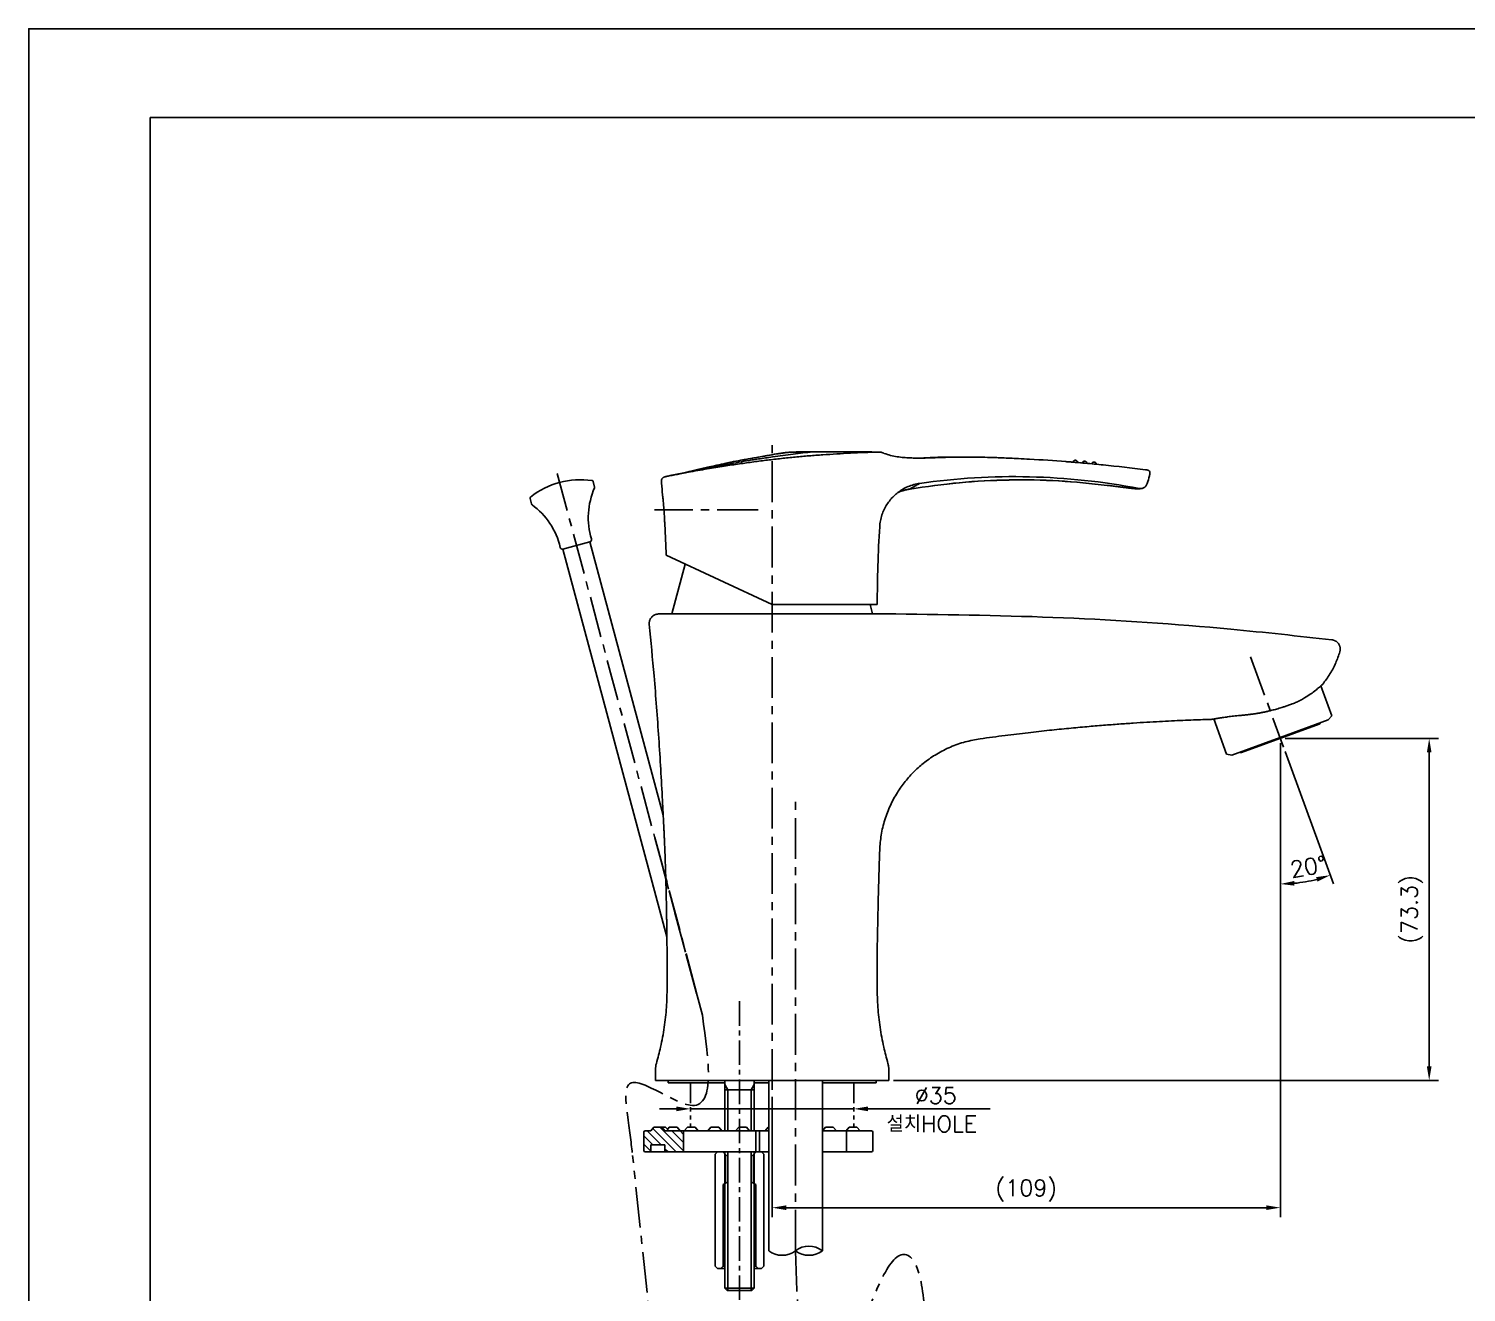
# Model space of a CAD drawing. Extents: x 6748 to 7342, y -141 to 279.
# Drawn here: x 6747.7 to 7055.7, y 8.1 to 278.9 of the extents above; entities that cross this region are included whole.
import ezdxf

# ---------------------------------------------------------------- set-up
doc = ezdxf.new("R2010")
doc.units = 0
doc.header["$LTSCALE"] = 7
doc.header["$MEASUREMENT"] = 0
for name, pattern in [('ACAD_ISO08W100', [36, 24, -3, 6, -3]), ('CENTER', [2, 1.25, -0.25, 0.25, -0.25]), ('PHANTOM', [2.5, 1.25, -0.25, 0.25, -0.25, 0.25, -0.25])]:
    doc.linetypes.add(name, pattern=pattern)
doc.layers.get('0').update_dxf_attribs({"color": 2, "linetype": 'CONTINUOUS'})
for name, color, linetype in [('center', 1, 'ACAD_ISO08W100'), ('CL', 1, 'CENTER'), ('D', 2, 'CONTINUOUS'), ('DWG', 7, 'CONTINUOUS'), ('PH', 3, 'PHANTOM'), ('TXT', 5, 'CONTINUOUS')]:
    doc.layers.add(name, color=color, linetype=linetype)
doc.styles.add('GHS', font='ROMANS.shx', dxfattribs={"bigfont": 'GHS.shx'})

msp = doc.modelspace()

# ---------------------------------------------------------------- linework, layer by layer
at = {"color": 7, "linetype": 'Continuous'}
for p, q in [((6908.926474014267, 187.915097685578), (6908.926304428866, 187.915071489878)), ((6910.074119275468, 188.0809499568778), (6910.048188417567, 188.079123237878)), ((6910.112332002168, 188.0863554682779), (6910.074110866069, 188.080949533878)), ((6893.525917462667, 184.9786076144779), (6893.525420368768, 184.9784878945778)), ((6962.120844025668, 186.6339831818779), (6962.107138682767, 186.634730710378)), ((6884.352733708268, 182.948842238778), (6884.353270198669, 182.9489550863779)), ((6936.474368106868, 180.2360242287779), (6936.482679161766, 180.2318567606779)), ((6978.744420648366, 181.0204483307779), (6978.725212347967, 181.0259393582779)), ((6985.593260756567, 180.354912086778), (6985.267765831767, 180.297640921378)), ((6985.808166922768, 180.293774064378), (6985.805090940467, 180.293231747478)), ((6884.271480138567, 166.0247192412779), (6906.953983949085, 155.447694008251)), ((6929.476968283668, 155.447693065178), (6906.953983949085, 155.4476946903799)), ((6882.621159891986, 153.4476937521983), (6906.953983949086, 153.4476937521983)), ((6906.953983949085, 153.4476937521974), (6933.451711909786, 153.4476937521983)), ((6881.948670990387, 55.72750091139824), (6881.948670990387, 53.44769375219835)), ((6931.954762182886, 55.72750092519823), (6931.954762182886, 53.44769375219835)), ((6881.948670990387, 53.44769375219835), (6906.953983949084, 53.44769375219835)), ((6884.703985533079, 52.94770456400033), (6884.703985533079, 53.44769375219835)), ((6896.792983949086, 52.94770456400011), (6884.703985533077, 52.94770456400033)), ((6896.792983949085, 53.44769375219835), (6896.792983949086, 42.64769375219998)), ((6903.114984139014, 52.9477045639976), (6906.203994139174, 52.94770456399806)), ((6906.953983949084, 53.44769375219835), (6931.954762182886, 53.44769375219835)), ((6929.203985533077, 52.94770456400033), (6917.703994139172, 52.94770456400033)), ((6929.203985533077, 52.94770456400033), (6929.203985533076, 53.44769375219835))]:
    msp.add_line(p, q, dxfattribs=at)
at = {"linetype": 'Continuous'}
msp.add_lwpolyline([(6747.661982998143, -141.0966437418256), (7341.661982998165, -141.0966437418256), (7341.661982998165, 278.9033562581817), (6747.661982998143, 278.9033562581817)], close=True, dxfattribs=at)
at = {"color": 7, "linetype": 'Continuous'}
for centre, radius, start, end in [((6942.717912410269, -164.254083158722), 351.4240677686, 85.56224363371179, 86.83471459661303), ((6942.717912410269, -164.254083158722), 351.4240677686, 82.77383563439541, 84.25273530942292), ((6958.824989246067, 40.39438631297787), 142.4973302716, 79.17260023408727, 98.18117904302068), ((6873.640904400168, 214.9530177036778), 118.5202824582, 343.5565512880091, 344.3955501079074), ((6611.528698099867, 155.4472588843779), 272.947811535, 4.949738764297877, 5.471278565002753), ((6611.528698099867, 155.4472588843779), 272.947811535, 2.220921374695667, 3.581470126202059), ((7202.321754692667, 155.4500540131779), 272.8447864193, 176.4897426763969, 180.0004957849989)]:
    msp.add_arc(centre, radius, start, end, dxfattribs=at)
for centre, start, end in [((6909.075318140069, 20.66053822907156), 232.1936983961745, 307.9200471177276), ((6914.828990254082, 13.26168405719341), 52.13682563927862, 127.8631743607214), ((6914.828990254082, 20.65768627785542), 232.1368256392786, 307.8631743607214)]:
    msp.add_arc(centre, 4.684104739649618, start, end)
for points in [[(6929.643069569668, 188.1552318402779), (6926.683324651966, 188.064900644578), (6923.728992310468, 187.930118329478), (6920.776198925468, 187.7617052498778), (6917.820481119367, 187.5684804221779), (6914.859213495168, 187.3474092915779), (6911.893400492067, 187.087626249178), (6908.926845765268, 186.7791723349779), (6905.971314308867, 186.4326161810778), (6903.011556631168, 186.055679464078), (6899.949912634266, 185.6344475305779), (6896.666592092767, 185.145181925578), (6893.041725224867, 184.5568749994778), (6888.957019198769, 183.8298670755779), (6884.357330820766, 182.9251680311778)], [(6915.610726061867, 188.2150351459778), (6911.467179170369, 187.7139173695779), (6909.248059802768, 187.4103204504778), (6907.029338330068, 187.1041252562778), (6905.519515767967, 186.8938744782778), (6904.039591342566, 186.680297560078), (6902.592409640866, 186.4590949622778), (6898.134283319268, 185.672956798578), (6894.260688356669, 184.9347167254779), (6892.219338144568, 184.531383221578)], [(6908.926303046167, 187.915080425778), (6906.170029916068, 187.453848688578), (6903.338732367268, 186.9515282696779), (6900.629983918868, 186.473586310478), (6898.033678446168, 185.9779720791779), (6895.587034245366, 185.447216755278), (6893.542489414768, 184.9828594966779)], [(6908.927271693467, 187.9099955917778), (6908.769455022767, 187.885289477878)], [(6908.983025145269, 187.9238625874779), (6908.926472138667, 187.9151068634779)], [(6909.033206225867, 187.9264573899778), (6908.926491037867, 187.9149859983778)], [(6909.034086714567, 187.9265464874778), (6908.927271693467, 187.9099955917778)], [(6909.241025956467, 187.963424439578), (6909.113306392567, 187.9439533657779), (6908.983025145269, 187.9238625874779)], [(6909.216469372167, 187.954735596078), (6909.034059911867, 187.9267202101779)], [(6909.741958183366, 188.0329088612779), (6909.570411636568, 188.0078176425778), (6909.216469372167, 187.954735596078)], [(6909.837988379469, 188.0509292834778), (6909.488347842368, 188.000243447278), (6909.241025956467, 187.963424439578)], [(6910.048407966066, 188.0766438271779), (6909.741958183366, 188.0329088612779)], [(6909.948359582569, 188.067402644078), (6909.837988379469, 188.0509292834778)], [(6909.967736974067, 188.0703671442778), (6909.948359582569, 188.067402644078)], [(6910.048200896968, 188.0789778307779), (6910.009000293868, 188.0749715179778), (6909.967927415367, 188.069197562278)], [(6910.074231911168, 188.0802636862778), (6910.048407966066, 188.0766438271779)], [(6910.074615953167, 188.0774475726779), (6910.048568497868, 188.0743756731778)], [(6910.112480787167, 188.0835625334779), (6910.074184660668, 188.0809539527778)], [(6910.112837802367, 188.0827977790779), (6910.074615953167, 188.0774475726779)], [(6910.174632673667, 188.0927511548779), (6910.112329853767, 188.086372260378)], [(6910.174948974868, 188.0877624142778), (6910.112480787167, 188.0835625334779)], [(6915.610845702266, 188.2309261072779), (6910.174637825668, 188.0926782745779)], [(6910.989669799167, 188.136383992778), (6910.174948974868, 188.0877624142778)], [(6911.438801029567, 188.1584296422778), (6910.989669799167, 188.136383992778)], [(6912.625426176367, 188.2012150582779), (6912.096619855268, 188.1848540020779), (6911.438801029567, 188.1584296422778)], [(6913.793615457568, 188.2227143357778), (6912.625426176367, 188.2012150582779)], [(6915.610769765867, 188.2215179293779), (6914.885857626567, 188.2259905409779), (6914.169109352369, 188.225540345578), (6913.793615457568, 188.2227143357778)], [(6915.610783592468, 188.221514265778), (6917.039249222466, 188.2059061666779), (6918.495650657866, 188.1928714541779), (6920.751072605267, 188.196502086278), (6923.067402384268, 188.2101338855779), (6925.444050153167, 188.2096909196779), (6927.879672615766, 188.1868475631778), (6929.643025638868, 188.154626237278)], [(6929.643202137168, 188.162300980278), (6923.189465515768, 188.217899932478), (6916.518191801867, 188.229457204278), (6915.610845702266, 188.2309261072779)], [(6929.913625797967, 188.1564423882779), (6929.850295915167, 188.1572584868778), (6929.643115006368, 188.1546338649779)], [(6930.963954626267, 187.883199715178), (6930.790861966568, 187.9562467530778), (6930.615648803167, 188.0242659757779), (6930.434840743567, 188.0811204160779), (6930.247008787967, 188.1241038562779), (6930.051859950368, 188.149644052878), (6929.913625797967, 188.1564423882779)], [(6893.254936911267, 184.9164562116779), (6893.214455892567, 184.9071428532778), (6893.153995191768, 184.8932193475779), (6893.093847541469, 184.8793521363779), (6893.034012890967, 184.8655416967778), (6892.974491130667, 184.8517884814779), (6892.915282093168, 184.838092919878), (6892.856385555368, 184.8244554184779), (6892.797801240066, 184.8108763613778), (6892.739528817868, 184.7973561109778), (6892.681567908267, 184.783895008478), (6892.623918081667, 184.770493374478), (6892.566578686567, 184.7571514690779), (6892.509548633468, 184.743869441278), (6892.452827412867, 184.7306475663778), (6892.396414526268, 184.717486113878), (6892.340309430268, 184.7043853347778), (6892.284511538467, 184.6913454618779), (6892.229020222668, 184.6783667107778), (6892.173834814567, 184.6654492798779), (6892.118954606666, 184.652593350978), (6892.064378854468, 184.6397990898778), (6892.010106779867, 184.6270666478778), (6891.987043780168, 184.621653190878)], [(6893.526324292868, 184.974552214478), (6892.080527490568, 184.6405619880778), (6891.987700152468, 184.6188572668779)], [(6893.418251903068, 184.9539544836779), (6893.397715877268, 184.9492459924778), (6893.336316340968, 184.935156715878), (6893.275229633367, 184.9211221517779), (6893.254936911267, 184.9164562116779)], [(6893.525917462667, 184.9786076144779), (6893.521452550068, 184.977586336278), (6893.459428037967, 184.963389401678), (6893.418251903068, 184.9539544836779)], [(6893.542489414768, 184.9828594966779), (6893.525324770267, 184.9789158716779)], [(6893.542596704768, 184.9782614362779), (6893.525934600767, 184.9785269758778)], [(6893.543491691066, 184.9784651959779), (6893.526324292868, 184.974552214478)], [(6908.769455022767, 187.885289477878), (6907.994899221067, 187.7601669829779), (6905.921227296468, 187.4036268135779), (6903.849846862769, 187.0358849378778), (6901.777933585367, 186.6725628124778), (6899.708097167367, 186.299351300078), (6897.645461792267, 185.891284063278), (6895.592073051167, 185.4419150463779), (6894.567114887067, 185.2106166045779), (6894.054756907867, 185.094532523778), (6893.543491517467, 184.9784659612779)], [(6941.121289560268, 186.9217962557778), (6940.368712723167, 186.8988245005779), (6939.126256466067, 186.873521287478), (6937.844164618868, 186.8712426453779), (6936.514027780667, 186.9046593817778), (6935.129649004967, 186.9924866750779), (6933.713476889568, 187.1605673684779), (6932.304662039266, 187.4432118094779), (6930.966630802567, 187.8826562825778)], [(6941.088025505766, 186.979074330278), (6939.972262659067, 186.9277274233779), (6938.905205458667, 186.8716059380778)], [(6939.474701086868, 186.8816257649779), (6941.120131331068, 186.9533194071779)], [(6941.118866424366, 186.9803830312779), (6941.088025505766, 186.979074330278)], [(6945.253899260067, 187.0990561490779), (6944.252856881168, 187.080814596378), (6943.222725846467, 187.0550331458779), (6942.170313281268, 187.0213344503778), (6941.118866424366, 186.9803830312779)], [(6941.120131331068, 186.9533194071779), (6945.354541704667, 187.061178782178)], [(6945.354427486468, 187.0613018298778), (6944.071693224766, 187.0272072924778), (6942.806031097566, 186.9834164293778), (6941.578746749067, 186.9376657968779), (6941.121289560268, 186.9217962557778)], [(6954.179418773268, 186.9938723682779), (6951.959639188667, 187.0585251718779), (6948.600307012667, 187.0991237380778), (6945.351529276569, 187.061123798978)], [(6959.738817477369, 186.757451682378), (6958.776571114168, 186.803445998478), (6955.370449192566, 186.950287963578), (6954.179418773268, 186.9938723682779)], [(6962.107139231069, 186.6347406337778), (6959.738817477369, 186.757451682378)], [(6971.526522246468, 185.9830287811778), (6970.722755549168, 186.0500743063778), (6969.909715897668, 186.1167938007777)], [(6971.418012772268, 185.9861179352777), (6971.428741566669, 186.0320420869778), (6971.455127866068, 186.1036329195776), (6971.485119001868, 186.1594676314778), (6971.514694197668, 186.2019524183777), (6971.541881510268, 186.2340976903777), (6971.566000796368, 186.2585521853778), (6971.587031153568, 186.2773622373777), (6971.605232946968, 186.2920251607777), (6971.620955456568, 186.3036149164777), (6971.634549546568, 186.3128996889777), (6971.646333153368, 186.3204322895776), (6971.656581378768, 186.3266147561778), (6971.685785471968, 186.3424785953778), (6971.709970979568, 186.3537957720778), (6971.728504388768, 186.3614338153777), (6971.743046855468, 186.3668306411778), (6971.754698596068, 186.3707895967777), (6971.764206088468, 186.3737855029779), (6971.780870336268, 186.3785406334778), (6971.794842103568, 186.3820520843778), (6971.805387830168, 186.3844214942778), (6971.816188029969, 186.3866016113777), (6971.827353420568, 186.3885967305778), (6971.836638933868, 186.3900578906778), (6971.847591667868, 186.3915525290777), (6971.855145292868, 186.3924400879778), (6971.862597965668, 186.3932019098777), (6971.870415065968, 186.3938800118779), (6971.875655330468, 186.3942654889777), (6971.882320862568, 186.3946759081778), (6971.887876955669, 186.3949497931778), (6971.892969721668, 186.3951464471777), (6971.897858874968, 186.3952863514778), (6971.902252398768, 186.3953712533778), (6971.906229552968, 186.3954148054777), (6971.909715897668, 186.3954269602777)], [(6973.007171527468, 185.8563437314779), (6971.526522246469, 185.9830287811778)], [(6971.909715897668, 186.3954269602777), (6971.913095781868, 186.3954155364777), (6971.916925183668, 186.3953749837779), (6971.921207397968, 186.3952948882777), (6971.925910012768, 186.3951646420778), (6971.931019069269, 186.3949729289777), (6971.936535723868, 186.3947071390778), (6971.942792476668, 186.3943317005778), (6971.948328794168, 186.3939337748777), (6971.955749468768, 186.3933033608778), (6971.963840637268, 186.3924888402778), (6971.971233774469, 186.3916280795777), (6971.981946272568, 186.3901822259777), (6971.992008319769, 186.3886084250778), (6972.003205193768, 186.3866089545777), (6972.015701160668, 186.3840649898777), (6972.028496352768, 186.3811132823778), (6972.041667190269, 186.3777016292777), (6972.047568105568, 186.3760481923778), (6972.054281186068, 186.3740717945777), (6972.062134433369, 186.3716292176778), (6972.071577504268, 186.3685028741777), (6972.083246576068, 186.3643481728777), (6972.098074819568, 186.3585909879778), (6972.117484610468, 186.3502150009776), (6972.143723463369, 186.3372871860777), (6972.180412976868, 186.3158114168778), (6972.233102333968, 186.2767682939777), (6972.255210968168, 186.2568590510778), (6972.280578230469, 186.2307792080778), (6972.310314385368, 186.1946273139777), (6972.342190649369, 186.1463564109777), (6972.364297608368, 186.1036467200777), (6972.385420087968, 186.0493929414777), (6972.402124932169, 185.9822217917776), (6972.409659067568, 185.9029653243776)], [(6977.909715897868, 185.3997929053778), (6974.037671181968, 185.7654563793778), (6973.007171527468, 185.8563437314779)], [(6973.425676213268, 185.8196934786777), (6973.427924811568, 185.8280808648778), (6973.452450291468, 185.8966323302777), (6973.479929854068, 185.9498819133778), (6973.506789819969, 185.9904330589777), (6973.531344685468, 186.0212312424778), (6973.553047490468, 186.0447853432777), (6973.576555444668, 186.0672072124778), (6973.613206731268, 186.0969691382777), (6973.641902234768, 186.1166018992778), (6973.664520060068, 186.1301257366777), (6973.682594778568, 186.1398137656777), (6973.709487827869, 186.1525326236776), (6973.737619835269, 186.1638242791778), (6973.757699910369, 186.1707055735778), (6973.772657442069, 186.1752228473777), (6973.784199166768, 186.1783638642778), (6973.800996963168, 186.1824117414778), (6973.816823607068, 186.1856699092777), (6973.828898728068, 186.1878000187778), (6973.842990895668, 186.1899024328777), (6973.855177505769, 186.1913913230778), (6973.866332773368, 186.1924890084777), (6973.876839331268, 186.1932926201778), (6973.886436514968, 186.1938324359778), (6973.895135235468, 186.1941620186778), (6973.902907432268, 186.1943283022777), (6973.909715897668, 186.1943746595778)], [(6973.909715897668, 186.1943746595778), (6973.916416732568, 186.1943297563778), (6973.924003981968, 186.1941704685778), (6973.932585205468, 186.1938513805778), (6973.942098959268, 186.1933248948778), (6973.952629525768, 186.1925296761779), (6973.963769835068, 186.1914442440777), (6973.976178286868, 186.1899377240777), (6973.990065055568, 186.1878764456778), (6974.002913664668, 186.1856120525777), (6974.018965723668, 186.1822931727777), (6974.038368024568, 186.1775398800778), (6974.054662398268, 186.1729041904778), (6974.077785756868, 186.1652807250778), (6974.101180044468, 186.1562636944777), (6974.126200629668, 186.1450789537778), (6974.150804765368, 186.1324113679777), (6974.176734321968, 186.1171052606778), (6974.210607631469, 186.0937043035779), (6974.235105258868, 186.0740083825776), (6974.263225045168, 186.0479722877778), (6974.297012655168, 186.0106043571777), (6974.332408959268, 185.9614525053778), (6974.357130450469, 185.9175790905776), (6974.381379509668, 185.8603066851776), (6974.400988175168, 185.7873883648776), (6974.408289577368, 185.7320789790776)], [(6975.909715897768, 186.0109012361777), (6975.901917438468, 186.0108520081778), (6975.891859191268, 186.0106245507777), (6975.880988157368, 186.0101462340776), (6975.869751966468, 186.0093909785778), (6975.858237082768, 186.0083407696777), (6975.846403604068, 186.0069697326778), (6975.834278703768, 186.0052574371778), (6975.821926972269, 186.0031917663778), (6975.809335804868, 186.0007501350779), (6975.796523985068, 185.9979145448779), (6975.783484993568, 185.9946607788777), (6975.770211528368, 185.9909617470778), (6975.756697803969, 185.9867877241777), (6975.742939960768, 185.9821062545777), (6975.728942870468, 185.9768845535777), (6975.714732486968, 185.9710956105778), (6975.700340032668, 185.9647140940779), (6975.685798727768, 185.9577153173777), (6975.671143882468, 185.9500752930778), (6975.656410232768, 185.9417691713777), (6975.641627898868, 185.9327680353776), (6975.626829312268, 185.9230418002778), (6975.612050686068, 185.9125598711778), (6975.597332311968, 185.9012912110777), (6975.582718872768, 185.8892044155778), (6975.568259924168, 185.8762679359777), (6975.554016306768, 185.8624563670778), (6975.540055860368, 185.8477553057778), (6975.526441429468, 185.8321628098777), (6975.513236721568, 185.8156824456778), (6975.500507421668, 185.7983219420778), (6975.488320993668, 185.7800930154776), (6975.476744587768, 185.7610077384777), (6975.465849151668, 185.7410843711777), (6975.455708496868, 185.7203467377778), (6975.446398453668, 185.6988231237779), (6975.437992481968, 185.6765472798777), (6975.430554293668, 185.6535600633777), (6975.426452902469, 185.6389590273777)], [(6976.408436476968, 185.5463944342778), (6976.406190320668, 185.5698658599777), (6976.402749777568, 185.5937611561778), (6976.398232355268, 185.6171659278777), (6976.392694304268, 185.6400293076777), (6976.386191628668, 185.6623047158778), (6976.378780038468, 185.6839498528777), (6976.370514907768, 185.7049266816778), (6976.361454587768, 185.7252021317777), (6976.351665478768, 185.7447494390779), (6976.341212433768, 185.7635483134777), (6976.330158546968, 185.7815812892777), (6976.318565198168, 185.7988339020778), (6976.306491893968, 185.8152950312779), (6976.293996300468, 185.8309568307777), (6976.281134276968, 185.8458146547778), (6976.267959870868, 185.8598670182778), (6976.254521292069, 185.8731203189777), (6976.240865082268, 185.8855937478777), (6976.227037384068, 185.8973116750778), (6976.213080471168, 185.9082985965777), (6976.199032912468, 185.9185789562778), (6976.184929798268, 185.9281770637776), (6976.170802955668, 185.9371170211778), (6976.156681789768, 185.9454222962777), (6976.142597707169, 185.9531135688778), (6976.128581470768, 185.9602109826778), (6976.114661892668, 185.9667350351779), (6976.100865928368, 185.9727065458778), (6976.087218776668, 185.9781466220777), (6976.073739860768, 185.9830780666778), (6976.060436010968, 185.9875269178779), (6976.047310641468, 185.9915181982778), (6976.034365609668, 185.9950752932778), (6976.021601411968, 185.9982200124778), (6976.009017647668, 186.0009725899777), (6975.996621293968, 186.0033503341776), (6975.984425997368, 186.0053689109777), (6975.972428613069, 186.0070463223778), (6975.960723375868, 186.0083892513778), (6975.949328941968, 186.0094185887779), (6975.938185794668, 186.0101604454778), (6975.927393456768, 186.0106303732778), (6975.917398602868, 186.0108534930778), (6975.909715897668, 186.0109012409778)], [(6883.210657301467, 181.993285427178), (6883.207256259268, 181.8737434532778)], [(6883.207256259268, 181.8737434532778), (6883.207288769868, 181.867163580078), (6883.207368424369, 181.8578086752779)], [(6883.207368424369, 181.8578086752779), (6883.207946899568, 181.8248881810779)], [(6883.207946899568, 181.8248881810779), (6883.209105323166, 181.7880174319779)], [(6883.209105323166, 181.7880174319779), (6883.210573932966, 181.7545745454778)], [(6883.210573932966, 181.7545745454778), (6883.211642241268, 181.7342236979779)], [(6884.098232665968, 182.869600799878), (6883.918505781468, 182.8225745236779), (6883.746863914867, 182.7620461233779), (6883.583877726166, 182.677747821478), (6883.436412550068, 182.5602510546779), (6883.323494172669, 182.410875388778), (6883.251454558266, 182.2371820670779), (6883.215960855468, 182.054357262978), (6883.210657301467, 181.993285427178)], [(6883.211642241268, 181.7342236979779), (6883.214308921667, 181.6908058656778)], [(6884.161510791268, 182.9070201866779), (6884.148128726368, 182.9038769566779), (6884.109186464867, 182.894494373778), (6884.071903609068, 182.885139300778), (6884.036190316067, 182.875783106378), (6884.001439870069, 182.8662553049779)], [(6884.288655022067, 182.9109519328778), (6884.098232665968, 182.869600799878)], [(6884.352547698468, 182.9488405969779), (6884.339754746667, 182.9461541925779), (6884.281177339467, 182.933716285378), (6884.232664429367, 182.9231556898779), (6884.189012795167, 182.9133644351779), (6884.161510791268, 182.9070201866779)], [(6884.288562986268, 182.9109387038778), (6884.291869830969, 182.9230815795778), (6884.304648091266, 182.9334796608779), (6884.326864241167, 182.9423825708778), (6884.352726122767, 182.9488785578779)], [(6884.357330820766, 182.9251680311778), (6884.288680444267, 182.9109527670779)], [(6884.401430585566, 182.9590492667779), (6884.353270199767, 182.9489550810778)], [(6892.231098886667, 184.4724639049779), (6892.257690223468, 184.4772972014779), (6892.179686655068, 184.463251933678), (6891.929952398167, 184.418297298878), (6891.546877590367, 184.3491111110778), (6891.069369968368, 184.2623011465779), (6890.522799925368, 184.1620344127779), (6889.921734312668, 184.0505606977778), (6889.276451069268, 183.929392358578), (6888.597784195067, 183.8002144560779), (6887.894445219067, 183.664393852178), (6887.172693406167, 183.5229030648778), (6886.433580383967, 183.3757461747779), (6885.680336754266, 183.2233808324778), (6884.915937765368, 183.0662504565779), (6884.401430585566, 182.9590492667779)], [(6888.223636267668, 183.727971612078), (6888.216324589967, 183.7262477360779)], [(6891.938214781067, 184.610186417378), (6891.902469821866, 184.6017876531779), (6891.849102594569, 184.5892412127779), (6891.796034581967, 184.5767568603779), (6891.743264540667, 184.564334618378), (6891.690791205368, 184.5519744972779), (6891.638613290567, 184.5396764963779), (6891.586729490969, 184.5274406038778), (6891.535138483067, 184.5152667976778), (6891.483838925668, 184.5031550453779), (6891.432829461367, 184.4911053045779), (6891.382108717468, 184.479117523778), (6891.331675306667, 184.467191642278), (6891.281527828566, 184.4553275905779), (6891.231664870166, 184.4435252910779), (6891.182085007068, 184.431784657878), (6891.132786804567, 184.420105597878), (6891.083768818468, 184.4084880102779), (6891.035029595968, 184.396931787578), (6890.986567676769, 184.385436815678), (6890.938381593968, 184.3740029740778), (6890.890469874867, 184.3626301365779), (6890.842831041969, 184.3513181710779), (6890.795463614267, 184.3400669405779), (6890.748366107468, 184.3288763028778), (6890.701537035568, 184.3177461112779), (6890.654974911467, 184.3066762148779), (6890.608678246967, 184.2956664583779), (6890.562645324167, 184.2847166243779), (6890.516874390068, 184.2738264707779), (6890.471363837466, 184.2629957841779), (6890.426112062468, 184.2522243485779), (6890.381117464366, 184.241511945978), (6890.336378447369, 184.2308583561779), (6890.291893420667, 184.2202633570779), (6890.247660799868, 184.2097267254779), (6890.203679007368, 184.1992482366778), (6890.159946473667, 184.1888276654778), (6890.116461637567, 184.1784647857779), (6890.073222947666, 184.1681593710779), (6890.030228862867, 184.1579111951779), (6889.987477853368, 184.1477200318778), (6889.944968401268, 184.1375856553778), (6889.902699001967, 184.127507840978), (6889.860668164568, 184.1174863647778), (6889.818874413067, 184.1075210044779), (6889.777316287166, 184.0976115391778), (6889.735994276466, 184.087758211078), (6889.694916791167, 184.0779631490778), (6889.654094153767, 184.068228935878), (6889.613536539068, 184.0585581168779), (6889.573253972068, 184.0489531988779), (6889.533256326466, 184.039416649778), (6889.493553322666, 184.0299508976778), (6889.454154526567, 184.020558330678), (6889.415069348067, 184.0112412956779), (6889.376307039768, 184.0020020983778), (6889.337876695968, 183.992843002478), (6889.299787220966, 183.9837662220779), (6889.262046154467, 183.9747736324779), (6889.224661332267, 183.965867154178), (6889.187641025167, 183.9570488044779), (6889.150993345166, 183.948320558878), (6889.114726245868, 183.9396843514779), (6889.078847522668, 183.9311420740779), (6889.043364812568, 183.9226955769778), (6889.008285595367, 183.9143466683778), (6888.973617193466, 183.906097114978), (6888.939366773068, 183.8979486414779), (6888.905541344767, 183.8899029313778), (6888.872147764868, 183.8819616266779), (6888.839192594866, 183.874126294778), (6888.806680928167, 183.8663981492779), (6888.774617014368, 183.8587781992779), (6888.743004981868, 183.851267420578), (6888.711848846669, 183.843866758078), (6888.681152513966, 183.8365771264779), (6888.650919779767, 183.8293994101779), (6888.621154333167, 183.822334464178), (6888.591859757768, 183.8153831143778), (6888.563039533868, 183.8085461580778), (6888.534697040567, 183.8018243647779), (6888.506833796767, 183.7952180590779), (6888.479439556569, 183.7887247738778), (6888.452499427868, 183.7823409412778), (6888.425998697468, 183.776063037078), (6888.399922844167, 183.7698875839779), (6888.374257537568, 183.7638111516779), (6888.348988637067, 183.7578303561778), (6888.324102190868, 183.751941860378), (6888.299584435267, 183.7461423732778), (6888.275421793968, 183.7404286505779), (6888.251600877868, 183.7347974939779), (6888.228108484766, 183.7292457520779), (6888.223587699666, 183.7281775996779)], [(6888.644629568967, 183.8274611733779), (6888.223636267668, 183.727971612078)], [(6891.938860769066, 184.6074270819778), (6890.679463161768, 184.3106080761778), (6889.376747353867, 184.001210349778), (6888.644629568967, 183.8274611733779)], [(6892.219338144568, 184.531383221578), (6891.673364879168, 184.421425382278), (6889.561749354068, 183.986620032878)], [(6936.473864152666, 180.2358987969779), (6947.106901856768, 181.5942058642778), (6957.738446869566, 182.1710623318778), (6968.300590009067, 181.9768275314779), (6978.725266028368, 181.026011793378)], [(6936.482732897967, 180.2318651138779), (6947.018341357268, 181.5810061880778), (6957.762470225468, 182.166949718278), (6968.426623261867, 181.9658622390779), (6978.724911866567, 181.0229458233779)], [(6987.792711636967, 183.0717034876778), (6987.855185512767, 183.3187525797779), (6987.893799260667, 183.542710118178), (6987.901716762467, 183.750281148678), (6987.862864421167, 183.9452956265778), (6987.757464270769, 184.1042616214778), (6987.592390908768, 184.2159747480779), (6987.397444530267, 184.2891741125778), (6987.175225882866, 184.3404263815779), (6986.922244787466, 184.3787651589779)], [(6883.214308921667, 181.6908058656778), (6883.215455001867, 181.674160119978), (6883.232911161066, 181.472050494078)], [(6883.458624440066, 178.997693750678), (6883.466120662667, 178.9350862333778), (6883.488018095567, 178.7494994849779), (6883.522429299067, 178.449170956878), (6883.566791258768, 178.0445168495779), (6883.617586726467, 177.552974038778), (6883.671482246568, 176.991256455478), (6883.724936683767, 176.3819709513779), (6883.775052684067, 175.747693750678)], [(6929.988879413967, 172.155583276778), (6930.146380750867, 173.4125878809779), (6930.474431037267, 174.6789074309778), (6930.959041341467, 175.8792739611778), (6931.558903980668, 176.9517864421779), (6932.241806420067, 177.8894422756779), (6933.012223880468, 178.725785982478), (6933.890623369668, 179.483086643378), (6934.877353271469, 180.1493607652779)], [(6933.906579118068, 179.496856763578), (6934.348928953367, 179.677775139778), (6934.895116346567, 179.866179679378)], [(6933.907023296469, 179.4958480202778), (6933.945845485267, 179.5127528061779), (6934.798064727466, 179.8322271215778), (6934.958842919467, 179.8824954875778)], [(6934.877353271469, 180.1493607652779), (6934.910286380767, 180.168764472278), (6936.067606252468, 180.7504162537779), (6937.304707347667, 181.1815678289778), (6938.547073013869, 181.441560984878)], [(6934.895116346567, 179.866179679378), (6934.954900815167, 179.8846693622778)], [(6934.954900815167, 179.8846693622778), (6935.376969188467, 180.0042576805778), (6936.475008873268, 180.2361020977779)], [(6934.958842919467, 179.8824954875778), (6935.718170300167, 180.083200498878), (6936.482527335766, 180.232043982178)], [(6936.473864152666, 180.2358987969779), (6937.620987109068, 180.905925802878), (6938.314765552067, 181.3076313866778), (6938.547078124468, 181.441525437078)], [(6978.724911866567, 181.0229458233779), (6978.744438546367, 181.0204460098779)], [(6978.725266028368, 181.026011793378), (6978.744829686569, 181.0235070510779)], [(6978.744428843866, 181.0204425241778), (6978.959975896268, 180.9928463873779)], [(6978.744829686569, 181.0235070510779), (6980.176712568368, 180.8410621097779), (6981.512261022367, 180.6735072549778), (6982.697888547066, 180.5292170185779), (6983.694609411167, 180.4147390259778), (6984.470132948666, 180.335546796278), (6985.000233409567, 180.2956721325778), (6985.267765831767, 180.297640921378)], [(6978.959975896268, 180.9928463873779), (6979.158835453168, 180.9674139197779), (6979.740444393267, 180.8932116693778), (6980.297787967468, 180.822426610578), (6980.828839516368, 180.755381786878), (6981.331881325667, 180.692359806278), (6981.805612962266, 180.633582187878), (6982.249212788868, 180.5792029309779), (6982.662133917466, 180.529332617478), (6983.044077130867, 180.4840420151778), (6983.395103057367, 180.4433490648779), (6983.715538035568, 180.407229140878), (6984.006130189168, 180.375587247178), (6984.267931018468, 180.3482884209778), (6984.502230744168, 180.3251758064779), (6984.710543302667, 180.3060779722779), (6984.894739289967, 180.2907899190778), (6985.005330470368, 180.2826021386778)], [(6985.005330470368, 180.2826021386778), (6985.057445730768, 180.2790774776778), (6985.202490565766, 180.2707325746779), (6985.335038372567, 180.2657269432779)], [(6985.406253565568, 180.2777111194779), (6985.267744580468, 180.297528171278)], [(6985.335038372567, 180.2657269432779), (6985.460622815367, 180.2645182997779), (6985.545445555667, 180.2664932047779)], [(6985.545327279767, 180.270944295578), (6985.406253565568, 180.2777111194779)], [(6985.805091820567, 180.2932267269779), (6985.685004831567, 180.277195252378), (6985.545327279767, 180.270944295578)], [(6985.545445555667, 180.2664932047779), (6985.591548746367, 180.2687662708778), (6985.752116377868, 180.2847927660779)], [(6985.593259414766, 180.354905071078), (6985.907451977669, 180.3285524993779), (6986.131856070769, 180.350352385478)], [(6985.752116377868, 180.2847927660779), (6985.808165478068, 180.293782208878)], [(6986.131856070769, 180.350352385478), (6986.219817464268, 180.3683668483778), (6986.516854890567, 180.472453886178), (6986.785692136268, 180.6362784583779), (6987.014579736467, 180.852799022778), (6987.193277334666, 181.112513731378), (6987.313680331768, 181.4036118907778)], [(6883.775052684067, 175.747693750678), (6883.820232540666, 175.1026955829778), (6883.857871940966, 174.4878890713779), (6883.887655253769, 173.9257474749778), (6883.909849516668, 173.439529908978), (6883.925588842668, 173.0406347136778), (6883.936003601767, 172.7393085727778), (6883.941763170867, 172.5545084171778), (6883.943437959267, 172.497693750678)], [(6882.621159891986, 153.4476937521983), (6882.489508231686, 153.4433557078983), (6882.358319242587, 153.4303460693982), (6882.220300954586, 153.4071074249982), (6882.068286508386, 153.3697532508982), (6881.900834669987, 153.3134650466982), (6881.726629548386, 153.2364849869982), (6881.552184016687, 153.1380300309984), (6881.381861568587, 153.0174309517984), (6881.221233198587, 152.8760259483984), (6881.075378135386, 152.7167421032982), (6880.948346624386, 152.5438798945984), (6880.842762318986, 152.3627019125984), (6880.759647112986, 152.1789415225983), (6880.698125735987, 151.9971595247982), (6880.656555194287, 151.8222926396984), (6880.632745619587, 151.6627014697983), (6880.622420988387, 151.5190072032983), (6880.622137994686, 151.3846287879983), (6880.630747236386, 151.2518705776984)], [(6880.630654616486, 151.2529058724983), (6881.644023517986, 140.1565389266984), (6882.653849423386, 126.8335174620984), (6883.439638685386, 113.4925106153983), (6883.487603658887, 112.5367600345983)], [(7026.904347410486, 147.9110157992982), (7005.202168460786, 150.1886802726983), (6969.361726501186, 152.6326206006984), (6933.451711909786, 153.4476937521983)], [(7028.586247586087, 145.3584732389982), (7028.619908045386, 145.4883158534983), (7028.645266449286, 145.6232312277982), (7028.661756653786, 145.7650395247983), (7028.668140032586, 145.9152399045984), (7028.662528086286, 146.0750379125984), (7028.642385445486, 146.2450763238983), (7028.604232084286, 146.4266359713984), (7028.544193857387, 146.6181872663983), (7028.460002098386, 146.8134313624982), (7028.351990578486, 147.0042213298984), (7028.222974740686, 147.1829944558983), (7028.078077848786, 147.3434938842984), (7027.924165795486, 147.4814179729983), (7027.768580383387, 147.5950470038983), (7027.615955378586, 147.6861533311983), (7027.466567952986, 147.7587168852983), (7027.321056862987, 147.8154219000983), (7027.179351231486, 147.8585588594983), (7027.040820670187, 147.8899651607983), (7026.904237909186, 147.9110084701983)], [(7024.926404297887, 138.4083574153983), (7026.471624279387, 140.5939594759984), (7027.712784090986, 142.9700354271981), (7028.586696103386, 145.3599997294982)], [(7021.044290057786, 135.4455928980974), (7022.352434255086, 136.3070285729974), (7023.424111650887, 137.1096180979973), (7024.241749376087, 137.7889139840973), (7024.753159130686, 138.2468928086973), (7024.926404297887, 138.4083574153974)], [(7021.044290057786, 135.4455928980974), (7020.170034747087, 134.9592881988974), (7019.277326894987, 134.5395039176974), (7018.407048006286, 134.1811294065974), (7017.597678717886, 133.8808459199973), (7016.861770097086, 133.6295987644974), (7016.193716857287, 133.4164098719973), (7015.584038045386, 133.2327564594974), (7015.025179368487, 133.0728108246974), (7014.514920178986, 132.9334152658973), (7014.050009503287, 132.8118798810974), (7013.626174342687, 132.7056659387974), (7013.239540161986, 132.6126697769973), (7012.888072206886, 132.5314850855974), (7012.570179527486, 132.4608936656973), (7012.284368354986, 132.3998304943974), (7012.028549550986, 132.3471504118974), (7011.798186435087, 132.3014059908974), (7011.583963042686, 132.2604088643974), (7011.380612472486, 132.2229046362974), (7011.182526616886, 132.1876158942973), (7010.987002631687, 132.1539199078974), (7010.790874005286, 132.1214789118974), (7010.594136203987, 132.0907667377974), (7010.387456297087, 132.0609580390974), (7010.187365317086, 132.0341397588974), (7009.986463251386, 132.0082567930974), (7009.771952005286, 131.9809781141973), (7009.532389268386, 131.9507714554974), (7009.269338880486, 131.9180004165974), (7008.983596833186, 131.8830049783974), (7008.677531249186, 131.8464089239974), (7008.353716873987, 131.8089613723973), (7008.012847269886, 131.7713220088974), (7007.649908018487, 131.7337536147974), (7007.257044094586, 131.6967605301974)], [(6951.519423629086, 126.6856931109983), (6956.864297467687, 127.4001494784984), (6961.797514686587, 128.0022528432983), (6966.347061599887, 128.5089448385984), (6970.539277855387, 128.9347094294983), (6974.400903601287, 129.2920939712983), (6977.962170425886, 129.5921676873982), (6981.260913865186, 129.8449071183982), (6984.336216145486, 130.0587239131983), (6987.227644290986, 130.2405929035983), (6989.960233718986, 130.3954224136983), (6992.546685154486, 130.5267256946981), (6994.981634471686, 130.6367996615982), (6997.231767990386, 130.7268420924984), (6999.258278558586, 130.7983953579983), (7001.071271755286, 130.8546854100982)], [(7001.071271755286, 130.8546854100973), (7001.241834056787, 130.8859011909974), (7001.743573369286, 130.9750845391974), (7002.497364052786, 131.1014672560974), (7003.440524851587, 131.2469600683974), (7004.548176904786, 131.4003295844974), (7005.824631287586, 131.5540609624974), (7007.257044094586, 131.6967605301974)], [(6929.995899693487, 102.8405214581983), (6930.325215824986, 106.0713985053983), (6931.100634372487, 109.3299849487983), (6932.285983673786, 112.4152492666983), (6933.773432300986, 115.1669661128983), (6935.479648696686, 117.5713325430984), (6937.414859065886, 119.7165558692982), (6939.630625317186, 121.6600341261983), (6942.214140237887, 123.4216942698981), (6945.162856103687, 124.9184252267983), (6948.330609936486, 126.0259759562982), (6951.519422243387, 126.6856977962984)], [(6884.413808905288, 82.88318292569829), (6884.411968371987, 83.09987934179821), (6884.409035285987, 83.42180251049831), (6884.404947517087, 83.83438639099825), (6884.399700971287, 84.31970851149822), (6884.393332297387, 84.86182456389827), (6884.385658838487, 85.46725632839832), (6884.376596027287, 86.13584004719826), (6884.366049941988, 86.87092227649828), (6884.353834444687, 87.6816943145983), (6884.339598430087, 88.5776707470983), (6884.322992318687, 89.56193346489829), (6884.303703360987, 90.63138129289825), (6884.281382961587, 91.78182360029825), (6884.255632082387, 93.00893294239825), (6884.226007223587, 94.3080687088983), (6884.192028898187, 95.67416431539823), (6884.153181116187, 97.10208166339828), (6884.108993723988, 98.58422627449829), (6884.059849994587, 100.0882740075983), (6884.007242220488, 101.5628715632982), (6883.953652276087, 102.9535619448983), (6883.902009736988, 104.2098624359983), (6883.854179016387, 105.3133660623982), (6883.810527893987, 106.2777654784983), (6883.770891643487, 107.1227397137983), (6883.734884532387, 107.8677732163983), (6883.701936129587, 108.5324545101982), (6883.671347504287, 109.1361259179982), (6883.642302602088, 109.6982512131983), (6883.614181543987, 110.2328904742983), (6883.587156879787, 110.7383217678982), (6883.561891194387, 111.2038583794983), (6883.538926244787, 111.6214360906982), (6883.518826433487, 111.9827639312982), (6883.502504614487, 112.2734369946983), (6883.491585613987, 112.4665697311983), (6883.487604429887, 112.5367463710983)], [(6931.758527731587, 57.11106351079843), (6930.864510750986, 60.61765636569817), (6930.082462031486, 64.85499162759834), (6929.611251425086, 69.14086227159828), (6929.453998890586, 73.44769375219835), (6929.566372771787, 86.81017018799821), (6929.903229951887, 100.1619513968983), (6929.995909583286, 102.8405134252982)], [(6884.414449280986, 82.80454258879831), (6884.449424928986, 73.44769375219835), (6884.292172394486, 69.14086227159828), (6883.820961788187, 64.85499162759834), (6883.038913068586, 60.61765636569817), (6882.144648286986, 57.11020285689824)], [(6882.144877957587, 57.11103249189819), (6881.998693916987, 56.42585020909837), (6881.949695620487, 55.72750091039825)], [(6931.953728173787, 55.72750092419824), (6931.904727156287, 56.42586950909822), (6931.758535137386, 57.11106965529825)]]:
    msp.add_spline(points, degree=3, dxfattribs=at)
for points, knots in [([(7024.516322752589, 138.0312078533373), (7024.595807418522, 138.1025109177458), (7024.733145478319, 138.2275417992289), (7024.868759727266, 138.3544243603437), (7024.926404297887, 138.4083574153983)], [4.334381499968568, 4.334381499968568, 4.334381499968568, 4.334381499968568, 4.654705561368806, 4.891527661636396, 4.891527661636396, 4.891527661636396, 4.891527661636396]), ([(7001.071271755286, 130.8546854100982), (7001.128120825316, 130.8651182073095), (7001.352047686735, 130.9062126972301), (7001.683657807671, 130.9651092401216), (7001.958662011459, 131.0121550673123), (7002.066274588135, 131.0302897669958)], [0, 0, 0, 0, 0.1733952815688433, 0.6829990563822103, 1.010387121012153, 1.010387121012153, 1.010387121012153, 1.010387121012153]), ([(6883.487603653986, 112.5367600343984), (6883.48893142179, 112.5133632920636), (6883.493912580444, 112.4255897482417), (6883.504352352974, 112.2409261891594), (6883.520171380571, 111.9592171241188), (6883.5400041686, 111.6026929304649), (6883.562817522372, 111.1878807891007), (6883.585798371788, 110.7644539654118), (6883.601024499019, 110.4802144240623), (6883.607896119567, 110.3511574272534)], [0, 0, 0, 0, 0.07030316258001047, 0.2637443124879917, 0.55487526509381, 0.9167617263034608, 1.334970446677147, 1.801192166038106, 2.188911573890004, 2.188911573890004, 2.188911573890004, 2.188911573890004]), ([(6884.400878332899, 84.2143303725511), (6884.402280923438, 84.08768287868384), (6884.405112615862, 83.8235080622917), (6884.408797855212, 83.45202415062886), (6884.411686861639, 83.13499919213632), (6884.413438284443, 82.92924539991623), (6884.414236409094, 82.83079957610335), (6884.414449280986, 82.80454258879831)], [28.33982375091468, 28.33982375091468, 28.33982375091468, 28.33982375091468, 28.71978951721743, 29.13239364747069, 29.45433017776726, 29.67090380387918, 29.7496773542869, 29.7496773542869, 29.7496773542869, 29.7496773542869])]:
    msp.add_open_spline(points, degree=3, knots=knots, dxfattribs=at)
at = {"layer": 'center', "linetype": 'CENTER'}
msp.add_line((6911.953990254078, 16.95968516752123), (6911.953990254078, 113.4476844375051), dxfattribs=at)
msp.add_open_spline([(6911.953990254068, 16.95968516751304), (6912.524851274914, -6.865053435188429), (6917.985046369167, -39.85824256739693), (6931.616971811565, 29.29568963191809), (6939.667733645336, 10.88027289268734), (6939.970227144298, -2.613384428683048)], degree=3, knots=[0, 0, 0, 0, 24.64631983592317, 60.35231950040803, 70.47589553091854, 70.47589553091854, 70.47589553091854, 70.47589553091854], dxfattribs=at)
at = {"layer": 'CL'}
for p, q in [((6906.953983949085, 51.44769375219835), (6906.953983949086, 189.6159097276363)), ((6892.00356457136, 67.43636590657047), (6860.882073145565, 183.5833621793975)), ((6903.953984552661, 175.7476942987765), (6881.746326858812, 175.7476942987765)), ((7009.478003382288, 144.2641823514416), (7016.523902437812, 124.9057337970319)), ((6890.74960483263, 72.11620817965809), (6881.80587667305, 105.4946586853118)), ((6890.771622039297, 72.21584209961338), (6881.841985430709, 105.5416996159993)), ((6887.471268107865, -61.63790425959701), (6877.06027842087, 37.3672515037681))]:
    msp.add_line(p, q, dxfattribs=at)
at = {"layer": 'CL', "ltscale": 0.6}
msp.add_line((6899.953983949086, 70.44768828447991), (6899.953983949092, 6.447688284479909), dxfattribs=at)
at = {"layer": 'CL'}
msp.add_spline([(6892.00356457136, 67.43636590657047), (6889.375192222315, 48.13207348729088), (6876.164993877388, 52.53573728769925), (6876.017203209334, 45.55549485227903), (6877.06027842087, 37.3672515037681)], degree=3, dxfattribs=at)
at = {"layer": 'D', "color": 2}
for p, q in [((7016.839481491111, 126.7849804896769), (7049.734932028015, 126.7849804896769)), ((7015.839862151148, 125.7851190386), (7015.839862151148, 24.18184554943923)), ((7016.865922581144, 123.9660411762483), (7027.199872057316, 95.5737483372651)), ((7047.734932028015, 56.44770456399851), (7047.734932028015, 123.7849804896769)), ((6932.957029545336, 53.44770456399851), (7049.734932028015, 53.44770456399851)), ((6906.953983949088, 49.94770456399829), (6906.953983949088, 24.18184554943923)), ((6909.953983949088, 26.18184554943923), (7012.839862151148, 26.18184554943923))]:
    msp.add_line(p, q, dxfattribs=at)
at = {"layer": 'D'}
for p, q in [((6897.453987532903, 51.44769375219835), (6896.792983949086, 52.59258554335406)), ((6902.453983949084, 51.44769375219744), (6903.114984158276, 52.59257969833288)), ((6897.453983949084, 42.64769375219998), (6897.453983949084, 51.44769375219732)), ((6902.453983949084, 42.64769375219998), (6902.453983949084, 51.44769375219653)), ((6886.454001190974, 47.36345066632089), (6882.837628516527, 47.36345066632089)), ((6924.454001190974, 47.36345066632089), (6889.454001190974, 47.36345066632089)), ((6927.454001190974, 47.36345066632089), (6953.673490910163, 47.36345066632089)), ((6884.902195350242, 39.64769375219998), (6881.389925963458, 43.15996313898336)), ((6886.669962303207, 39.64769375219998), (6882.869962303208, 43.44769375220108)), ((6881.36666144431, 39.64769375219998), (6879.453983949086, 41.56037124742375)), ((6883.134428397276, 39.64769375219998), (6880.134428397276, 42.64769375219998)), ((6887.953983949086, 40.1314390592886), (6885.437729256173, 42.64769375219998)), ((6887.953983949086, 41.89920601225617), (6887.205496209142, 42.64769375219998)), ((6880.960080909945, 38.2865073335995), (6879.453983949086, 39.79260429445799)), ((6884.236361556366, 38.54576059310943), (6883.960080909943, 38.82204123953102)), ((6884.634428397274, 38.1476937522018), (6884.236361556366, 38.54576059310943)), ((6886.402195350242, 38.1476937522018), (6884.902195350242, 39.64769375219998)), ((6887.236361556366, 39.08129449904095), (6886.669962303207, 39.64769375219998)), ((6887.953983949086, 38.36367210632284), (6887.236361556366, 39.08129449904095)), ((6896.853984046439, 37.64769270240026), (6896.853984046439, 31.37863281002831)), ((6897.453983949086, 8.44768842013002), (6897.453983949086, 38.14769375219998)), ((6902.453983949087, 8.447688148829911), (6902.453983949086, 38.1476937522018)), ((6903.053983851739, 37.64769270240026), (6903.053983851739, 31.37863281002831))]:
    msp.add_line(p, q, dxfattribs=at)
at = {"layer": 'D', "color": 2}
msp.add_arc((7015.839862151148, 126.785119038601), 31.21444694894786, 275.5087813294499, 284.4912186709296, dxfattribs=at)
for points in [[(7047.234932028015, 123.7849804896769), (7048.234932028015, 123.7849804896769), (7047.734932028015, 126.7849804896769)], [(7018.860423607732, 95.21541375125537), (7018.812368936045, 96.21425845816884), (7015.839862151148, 95.57067208965327)], [(7023.502469577649, 97.0412497435376), (7023.798937967097, 96.08620707744444), (7026.515831770653, 97.45313357883231)], [(7047.234932028015, 56.44770456399851), (7048.234932028015, 56.44770456399851), (7047.734932028015, 53.44770456399851)], [(6909.953983949088, 26.68184554943923), (6909.953983949088, 25.68184554943923), (6906.953983949088, 26.18184554943923)], [(7012.839862151148, 26.68184554943923), (7012.839862151148, 25.68184554943923), (7015.839862151148, 26.18184554943923)]]:
    msp.add_solid(points, dxfattribs=at)
at = {"layer": 'D'}
for points in [[(6886.454001190974, 47.86345066632089), (6886.454001190974, 46.86345066632089), (6889.454001190974, 47.36345066632089)], [(6927.454001190974, 47.86345066632089), (6927.454001190974, 46.86345066632089), (6924.454001190974, 47.36345066632089)]]:
    msp.add_solid(points, dxfattribs=at)
at = {"layer": 'DWG'}
for p, q in [((6868.599978511539, 181.8256691555346), (6868.910133072139, 180.6681565771762)), ((6855.077016943491, 178.2022025240997), (6855.387171504091, 177.0446899457413)), ((6862.120208004305, 167.3505473022954), (6884.400878516687, 84.2143296867813)), ((6867.915686479964, 168.9037469796033), (6883.607896119672, 110.3511574268624)), ((6888.318345104668, 164.1376351160563), (6885.453983949088, 153.4476937522006)), ((6927.918085718173, 155.4476931776632), (6928.453983949087, 153.4476937522015)), ((7026.849923490011, 131.619692521376), (7024.516322752589, 138.0312078533377)), ((7001.556217654585, 130.9422725544583), (7004.297300591212, 123.4112090813771)), ((7024.15576118501, 129.8118587581773), (7007.52320179721, 123.7581022211764)), ((7015.77145812248, 126.9730575627615), (7026.10769629111, 130.7351405904767)), ((7026.10769629111, 130.7351405904767), (7026.849923490011, 131.619692521376)), ((7015.771458135302, 126.9730575275337), (7005.434119978803, 123.2116834408632)), ((7005.434119978803, 123.2116834408632), (7004.296980941982, 123.4123028421761)), ((6903.114984697761, 42.64769375219998), (6903.114984111889, 53.44769375219835)), ((6906.203990254084, 53.44769375219835), (6906.203990254084, 16.95968516752214)), ((6917.703990254083, 53.44769375219835), (6917.703990254082, 16.95968516752396)), ((6896.792983949087, 51.44769375219744), (6903.114984220383, 51.44769375219653)), ((6880.960080909943, 42.64769375219998), (6881.631360614887, 43.44769375220108)), ((6881.631360614887, 43.44769375220108), (6883.288801205003, 43.44769375219926)), ((6883.960080909943, 42.64769375219998), (6883.288801205003, 43.44769375220108)), ((6883.288801205003, 43.44769375219926), (6884.117521500062, 43.44769375219926)), ((6884.788801205003, 42.64769375219998), (6884.117521500062, 43.44769375220108)), ((6884.512581380684, 42.97687972017752), (6884.907641261307, 43.44769375220108)), ((6884.907641261307, 43.44769375220108), (6886.565081851426, 43.44769375219926)), ((6887.236361556366, 42.64769375219998), (6886.565081851424, 43.44769375220108)), ((6888.129867810014, 42.64769375219998), (6888.801147514954, 43.44769375220108)), ((6888.801147514954, 43.44769375220108), (6890.458588105073, 43.44769375219926)), ((6891.129867810014, 42.64769375219998), (6890.458588105073, 43.44769375220108)), ((6893.176311939458, 42.64769375220089), (6893.847591644399, 43.44769375220108)), ((6893.847591644399, 43.44769375220108), (6895.505032234516, 43.44769375220017)), ((6896.176311939458, 42.64769375220089), (6895.505032234516, 43.44769375220108)), ((6899.112917344075, 42.64769375219998), (6899.784197049015, 43.44769375220108)), ((6899.784197049015, 43.44769375220108), (6901.441637639131, 43.44769375219926)), ((6902.112917344075, 42.64769375219998), (6901.441637639131, 43.44769375220108)), ((6905.458283949085, 42.64769375220089), (6906.129563654025, 43.44769375220199)), ((6906.129563654025, 43.44769375220199), (6906.208283949352, 43.44769375220199)), ((6917.703983949086, 42.64769375219998), (6918.375263654027, 43.44769375220108)), ((6918.375263654027, 43.44769375220108), (6920.032704244144, 43.44769375219926)), ((6920.703983949086, 42.64769375219998), (6920.032704244142, 43.44769375220108)), ((6922.778100088153, 42.64769375219998), (6923.449379793095, 43.44769375220108)), ((6923.449379793095, 43.44769375220108), (6925.106820383211, 43.44769375219926)), ((6925.778100088153, 42.64769375219998), (6925.106820383211, 43.44769375220108)), ((6879.453983949086, 42.34769375220071), (6879.453983949086, 38.44769375220108)), ((6879.753983949086, 42.64769375219998), (6880.960080909943, 42.64769375219998)), ((6883.960080909943, 42.64769375219998), (6906.203990254084, 42.64769375219998)), ((6887.953983949086, 42.64769375219998), (6887.953983949086, 38.14769375219998)), ((6904.248761166225, 42.64769375219817), (6904.248761166225, 38.14769375219817)), ((6917.703990254084, 42.64769375219998), (6928.207959264364, 42.64769375219998)), ((6922.909883053013, 42.64769375219998), (6922.909883053013, 38.14769375219998)), ((6928.507959264365, 42.34769375220071), (6928.507959264363, 38.44769375220108)), ((6879.753983949086, 38.14769375219998), (6906.203990254083, 38.14769375219998)), ((6880.960080909943, 39.64769375219998), (6883.960080909943, 39.64769375219998)), ((6880.960080909943, 38.14769375219998), (6880.960080909943, 39.64769375219998)), ((6883.960080909943, 38.14769375219998), (6883.960080909943, 39.64769375219998)), ((6894.757835924288, 37.64768789279992), (6895.257831041489, 38.14769375219998)), ((6894.757835924288, 13.64769277560004), (6894.757835924288, 37.64768789279992)), ((6899.953983949089, 38.14769375219998), (6895.257831041489, 38.14769375219998)), ((6897.353984046439, 37.14769270240026), (6896.353984046439, 38.14769270240026)), ((6896.792983949086, 38.14771042867483), (6896.792983949086, 8.947688112963647)), ((6897.353986314939, 31.66730918546875), (6897.353986314939, 37.14769277560004)), ((6897.353986314939, 37.14769277560004), (6897.453983949086, 37.14769277560004)), ((6899.953983949089, 38.14769375219998), (6904.650136856689, 38.14769375219998)), ((6902.553981583239, 37.14769277560004), (6902.453983949087, 37.14769277560004)), ((6902.553981583239, 31.66730918546875), (6902.553981583239, 37.14769277560004)), ((6902.553983851739, 37.14769270240026), (6903.553983851739, 38.14769270240026)), ((6903.114983949086, 38.14771042867483), (6903.114983949086, 8.947688112963647)), ((6905.15013197389, 37.64768789279992), (6904.650136856689, 38.14769375219998)), ((6905.15013197389, 13.64769277560004), (6905.15013197389, 37.64768789279992)), ((6917.703990254083, 38.14769375219998), (6928.207959264364, 38.14769375219998)), ((6896.453983951088, 31.14769270240026), (6897.353984046439, 31.66730787575011)), ((6896.453984361789, 31.14769375219998), (6896.792983949086, 31.14769375219998)), ((6896.453983949088, 31.14769270124577), (6896.453983949089, 13.64769228735008)), ((6897.353986314939, 31.66730410374998), (6897.453983949086, 31.66730410374998)), ((6902.553981583239, 31.66730410374998), (6902.453983949087, 31.66730410374998)), ((6903.45398394709, 31.14769270240026), (6902.553983851739, 31.66730787575011)), ((6903.453983536389, 31.14769375219998), (6903.114983949086, 31.14769375219998)), ((6903.45398394909, 31.14769270124577), (6903.453983949089, 13.64769228735008)), ((6895.257831041489, 13.14769228735008), (6894.757835924288, 13.64769277560004)), ((6896.792983949086, 13.14769228735008), (6895.257831041489, 13.14769228735008)), ((6895.953983949089, 13.14769228735008), (6896.453983949089, 13.64769228735008)), ((6896.792983949086, 13.64769228735008), (6896.453983949088, 13.64769228735008)), ((6903.114983949086, 13.64769228735008), (6903.45398394909, 13.64769228735008)), ((6903.114983949086, 13.14769228735008), (6904.650136856689, 13.14769228735008)), ((6903.953983949089, 13.14769228735008), (6903.453983949089, 13.64769228735008)), ((6904.650136856689, 13.14769228735008), (6905.15013197389, 13.64769277560004)), ((6897.292983949086, 8.447688140093987), (6896.792983949086, 8.94768811296376)), ((6896.792983949086, 8.94768811296376), (6903.114983949086, 8.94768811296376)), ((6897.292976606494, 8.447688428866286), (6902.614983949086, 8.447688140093987)), ((6902.614983949086, 8.447688140093987), (6903.114983949086, 8.94768811296376))]:
    msp.add_line(p, q, dxfattribs=at)
at = {"layer": 'DWG', "linetype": 'Continuous'}
msp.add_line((6867.915717203492, 168.903755213568), (6862.120208004336, 167.3505473021808), dxfattribs=at)
at = {"layer": 'DWG'}
for centre, radius, start, end in [((6865.821202954743, 165.1502775802367), 17.08333333335, 81.4714763670878, 128.5285236329006), ((6868.310200763716, 181.7480234417628), 0.3, 14.99999999999445, 81.47147763108462), ((6883.255767403935, 174.1248544192497), 15.7, 156.1650382289051, 197.0271546178063), ((6868.620355324252, 180.5905108636455), 0.3, 336.1650381869792, 14.99999999999445), ((6855.366794691443, 178.2798482373894), 0.3, 128.5285223688729, 194.9999999999945), ((6855.676949251978, 177.122335659272), 0.3, 194.9999999999945, 233.8349618129079), ((6846.235138818316, 164.2052068864407), 15.7, 12.97284538216991, 53.8349617710863), ((6867.765876864928, 169.3810910304476), 0.5, 284.9999999999944, 17.02715462433472), ((6862.021659221387, 167.8419325517118), 0.5, 192.9728453756979, 284.9999999999944), ((7023.98475111341, 130.2817050685769), 0.5, 290.0000000007105, 343.1301023505675), ((7007.351949457338, 124.2287528049189), 0.5, 236.8644682596685, 289.9945706095576), ((6879.753983949086, 42.34769375220071), 0.3, 90, 180), ((6928.207959264364, 42.34769375220071), 0.3, 0, 90), ((6879.753983949086, 38.44769375220108), 0.3, 180, 270), ((6928.207959264364, 38.44769375220108), 0.3, 270, 0)]:
    msp.add_arc(centre, radius, start, end, dxfattribs=at)
at = {"layer": 'PH', "ltscale": 0.5}
for p, q in [((6889.454001048403, 52.94770456400033), (6889.454001048404, 43.44769375223837)), ((6924.454001048403, 52.94770456400033), (6924.454001048403, 43.44769375219994))]:
    msp.add_line(p, q, dxfattribs=at)
at = {"layer": 'PH'}
msp.add_line((6903.453983949086, 42.64769375219998), (6903.453983949086, 38.14769375219998), dxfattribs=at)
at = {"layer": 'TXT', "color": 4}
for p, q in [((6773.661982998139, 259.9033562581708), (7327.661982998143, 259.9033562581708)), ((6773.661982998139, -130.0966437418292), (6773.661982998139, 259.9033562581708))]:
    msp.add_line(p, q, dxfattribs=at)

# ---------------------------------------------------------------- texts
at = {"layer": 'D', "color": 2, "char_height": 3.5, "attachment_point": 5, "style": 'GHS'}
for s, insert, rotation in [('\\A1;20°', (7021.805870387258, 99.26445570848114), 10.000000000190315), ('\\A1;(73.3)', (7044.068265361349, 90.1163425268378), 90)]:
    msp.add_mtext(s, dxfattribs=dict(at, insert=insert, rotation=rotation))
at = {"layer": 'D', "char_height": 3.5, "attachment_point": 5, "style": 'GHS'}
for s, insert in [('%%C35', (6942.014874820603, 50.23011733298767)), ('\\A1;설치HOLE', (6941.165801709487, 44.14091887450627))]:
    msp.add_mtext(s, dxfattribs=dict(at, insert=insert))
at = {"layer": 'D', "color": 2, "insert": (6961.396923050118, 29.84851221610597), "char_height": 3.5, "attachment_point": 5, "style": 'GHS'}
msp.add_mtext('\\A1;(109)', dxfattribs=at)

doc.saveas('drawing.dxf')
